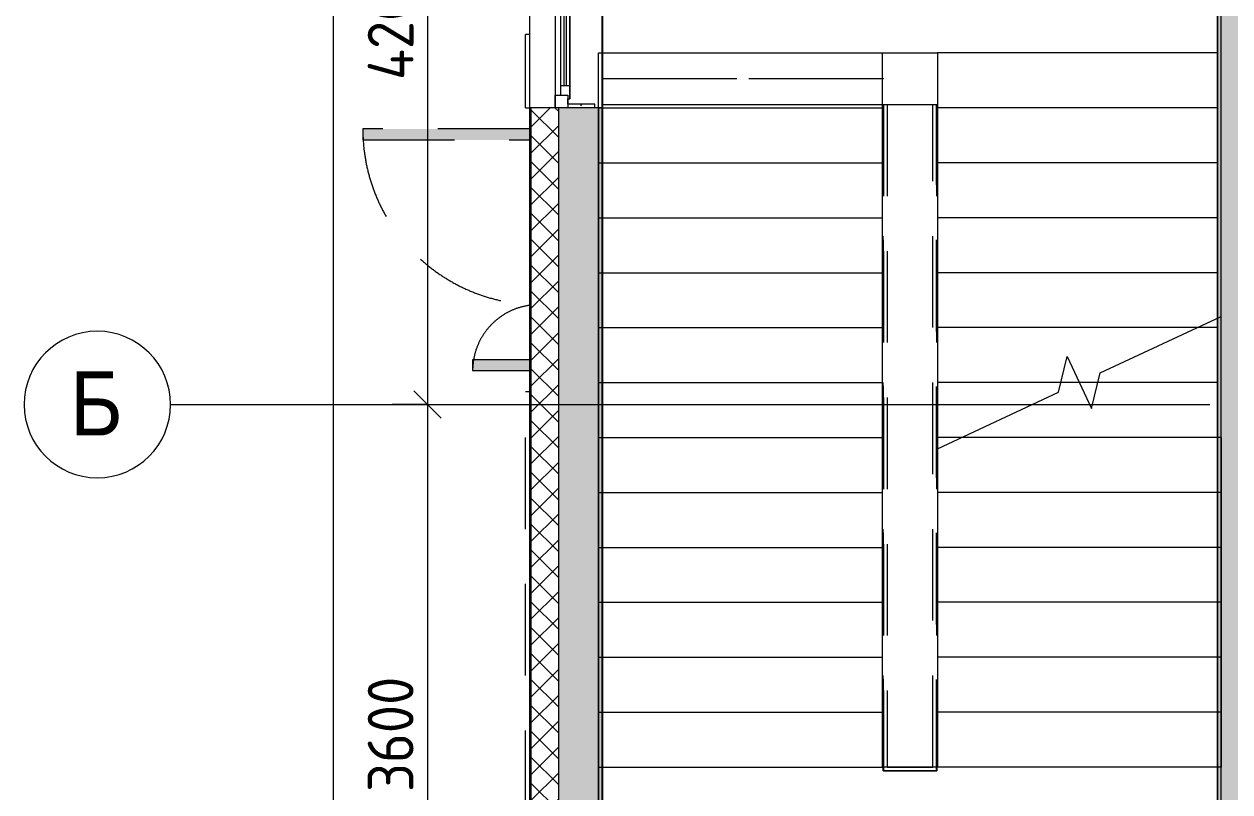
# Model space of a CAD drawing. Header units: millimetres. Extents: x -6228 to 198016, y -8553 to 29000.
# Drawn here: x 132551 to 139135, y 1485 to 5678 of the extents above; entities that cross this region are included whole.
import ezdxf

# ---------------------------------------------------------------- set-up
doc = ezdxf.new("R2010")
doc.units = ezdxf.units.MM
doc.linetypes.add('200_ШТРИХ__ш1_п0_6_', pattern=[800, 500, -300])
doc.linetypes.add('Осевая', pattern=[15875, 3175, -2381.25, 7937.5, -2381.25])
for name, color, linetype, lineweight in [('A-ANNO-DIMS', 7, 'Continuous', 9), ('A-ANNO-DIMS-100', 7, 'Continuous', 9), ('A-DETL-MBND-1', 7, '200_ШТРИХ__ш1_п0_6_', 9), ('A-GLAZ-2', 7, 'Continuous', 9), ('A-WALL-1', 7, 'Continuous', 9), ('A-WALL-4', 7, 'Continuous', 13), ('I-WALL-7', 7, 'Continuous', 9), ('S-STRS-2', 7, 'Continuous', 9), ('S-STRS-MBND-2', 7, 'Continuous', 9), ('Оси', 7, 'Continuous', 9), ('Оси-1', 7, 'Continuous', 20), ('Оси-2', 7, 'Осевая', 9)]:
    doc.layers.add(name, color=color, linetype=linetype, lineweight=lineweight)
doc.layers.add('A-FLOR-3', color=7, linetype='Continuous', lineweight=9, true_color=0xaaaaaa)
doc.layers.add('I-WALL-9', color=9, linetype='Continuous', lineweight=9, true_color=0x808080)
doc.styles.add('Arial_1', font='arial.ttf', dxfattribs={"width": 0.9, "height": 350})
doc.styles.add('ISOCPEUR_1', font='isocpeur.ttf', dxfattribs={"width": 0.9, "height": 250})
doc.dimstyles.new('ISO-2_5_0_9К_БОЛЬШОЙ', dxfattribs={"dimscale": 304.8, "dimtxt": 248.995294, "dimasz": 0.492126, "dimexe": 0.393701, "dimexo": 0.984252, "dimgap": 0, "dimtad": 1, "dimdec": 0, "dimrnd": 10, "dimzin": 0, "dimdsep": 46, "dimtxsty": 'ISOCPEUR_1', "dimblk1": 'OBLIQUE', "dimblk2": 'OBLIQUE', "dimsah": 1, "dimcen": 0.09, "dimdle": 0.393701, "dimazin": 0, "dimtfac": 1, "dimtdec": 4, "dimtix": 1, "dimtmove": 0, "dimatfit": 3, "dimfxl": 1, "dimtvp": 1, "dimtolj": 1, "dimtzin": 0, "dimarcsym": 2})
doc.dimstyles.new('ISO-2_5_0_9К_БОЛЬШОЙ_1', dxfattribs={"dimscale": 304.8, "dimtxt": 248.995294, "dimasz": 0.492126, "dimexe": 0.393701, "dimexo": 0.984252, "dimgap": 0, "dimtad": 1, "dimdec": 0, "dimrnd": 10, "dimzin": 0, "dimdsep": 46, "dimtxsty": 'ISOCPEUR_1', "dimblk1": 'OBLIQUE', "dimblk2": 'OBLIQUE', "dimsah": 1, "dimcen": 0.09, "dimdle": 0.393701, "dimazin": 0, "dimtfac": 1, "dimtdec": 4, "dimtix": 1, "dimtmove": 2, "dimatfit": 3, "dimfxl": 1, "dimtvp": 1, "dimtolj": 1, "dimtzin": 0, "dimarcsym": 2})
pattern_1 = [(45, (135578.19, 0), (-57.0246, 57.0246), []), (45, (135635.21, 0), (-57.0246, 57.0246), [100.806, -20.161, 3.353, -16.808])]
pattern_2 = [(0, (135578.187, 0), (121.92, 30.48), [10.058, -81.382, 10.058, -81.382, -487.68]), (0, (135578.187, 0), (121.92, 30.48), [-182.88, 10.058, -172.822, 10.058, -81.382, -213.36]), (0, (135578.187, 0), (121.92, 30.48), [-457.2, 10.058, -50.902, 10.058, -142.342]), (120, (135623.907, 15.24), (-87.35645, 90.34582), [10.058, -81.382, 10.058, -81.382, -487.68]), (120, (135623.907, 15.24), (-87.35645, 90.34582), [-182.88, 10.058, -172.822, 10.058, -81.382, -213.36]), (120, (135623.907, 15.24), (-87.35645, 90.34582), [-457.2, 10.058, -50.902, 10.058, -142.342]), (240, (135639.147, 76.2), (-34.56355, -120.82582), [10.058, -81.382, 10.058, -81.382, -487.68]), (240, (135639.147, 76.2), (-34.56355, -120.82582), [-182.88, 10.058, -172.822, 10.058, -81.382, -213.36]), (240, (135639.147, 76.2), (-34.56355, -120.82582), [-457.2, 10.058, -50.902, 10.058, -142.342])]

# ---------------------------------------------------------------- blocks, each defined once
blk = doc.blocks.new('120_Окно_СКБ_2Ст - 120_Окно_СКБ_2Ст 2100х2400 _мал створка справа_-22446225-План зашивки приборов отопления в осях 2 этажа 1-12')
at = {"layer": 'A-GLAZ-2'}
for p, q in [((-1050, -127), (-1050, -57)), ((-1050, -57), (-980, -57)), ((1050, -57), (-1050, -57)), ((-980, -57), (-980, -127)), ((150, -127), (150, -57)), ((150, -57), (220, -57)), ((220, -57), (220, -127)), ((980, -127), (980, -57)), ((980, -57), (1050, -57)), ((1050, -57), (1050, -127)), ((-980, -127), (-1050, -127)), ((-1030, -127), (-1000, -127)), ((-980, -127), (-1000, -127)), ((-1000, -127), (-1000, -137)), ((150, -87), (-980, -87)), ((-980, -87), (-980, -127)), ((-930, -137), (-930, -87)), ((-930, -107), (100, -107)), ((100, -117), (-930, -117)), ((100, -137), (100, -87)), ((150, -127), (150, -87)), ((220, -127), (150, -127)), ((170, -127), (150, -127)), ((170, -127), (200, -127)), ((170, -137), (170, -127)), ((220, -127), (200, -127)), ((200, -127), (200, -137)), ((980, -87), (220, -87)), ((220, -87), (220, -127)), ((270, -137), (270, -87)), ((270, -107), (930, -107)), ((930, -117), (270, -117)), ((930, -137), (930, -87)), ((980, -127), (980, -87)), ((1050, -127), (980, -127)), ((1000, -127), (980, -127)), ((1000, -127), (1030, -127)), ((1000, -137), (1000, -127)), ((-1000, -137), (170, -137)), ((170, -137), (-1000, -137)), ((200, -137), (1000, -137)), ((1000, -137), (200, -137))]:
    blk.add_line(p, q, dxfattribs=at)
blk = doc.blocks.new('110_Дверь_СКБ_2Ст_Наружная - ДН-3_л__ Двухстворчатая 1200 х3200 из подвала EI30-23666533-План зашивки приборов отопления в осях 2 этажа 1-12')
at = {"layer": 'A-DETL-MBND-1'}
for points in [[(619.5, 79), (679.5, 79), (679.5, 989), (619.5, 989)], [(-640.5, 389), (-640.5, 79), (-580.5, 79), (-580.5, 389)]]:
    blk.add_hatch(color=256, dxfattribs=at).paths.add_polyline_path(points)
for p, q in [((679.5, 989), (619.5, 989)), ((619.5, 989), (619.5, 79)), ((679.5, 79), (679.5, 989)), ((-640.5, 389), (-640.5, 79)), ((-580.5, 389), (-640.5, 389)), ((-580.5, 79), (-580.5, 389))]:
    blk.add_line(p, q, dxfattribs=at)
for centre, radius, start, end in [((679.5, 29), 960, 90, 177.0073), ((-640.5, 29), 360, 8.02493, 90)]:
    blk.add_arc(centre, radius, start, end, dxfattribs=at)
blk = doc.blocks.new('Ось сетки - D8-29747960-План зашивки приборов отопления в осях 2 этажа 1-12')
at = {"layer": 'Оси-1'}
for start, end in [(360, 180), (180, 360)]:
    blk.add_arc((0, 0), 4, start, end, dxfattribs=at)
blk = doc.blocks.new('DIMBLOCK13-План зашивки приборов отопления в осях 2 этажа 1-12')
at = {"layer": 'A-ANNO-DIMS-100', "lineweight": 20}
for p, q in [((134237.7, 27000), (134162.7, 27075)), ((134237.7, 27000), (134312.7, 26925)), ((134237.7, 0), (134162.7, 75)), ((134237.7, 0), (134312.7, -75))]:
    blk.add_line(p, q, dxfattribs=at)
at = {"layer": 'A-ANNO-DIMS-100'}
for p, q in [((134237.7, 27120), (134237.7, -120)), ((134043.8, 27000), (134357.7, 27000)), ((134237.7, 27000), (134043.8, 27000)), ((134043.8, 0), (134357.7, 0)), ((134237.7, 0), (134043.8, 0))]:
    blk.add_line(p, q, dxfattribs=at)
at = {"layer": 'A-ANNO-DIMS-100', "color": 0, "insert": (133911.1, 13572), "char_height": 250, "width": 948.097, "attachment_point": 1, "rotation": 90, "line_spacing_factor": 1.149209, "style": 'ISOCPEUR_1'}
blk.add_mtext('27000', dxfattribs=at)
blk = doc.blocks.new('_Oblique')
at = {"color": 0, "linetype": 'ByBlock', "lineweight": -2}
blk.add_line((-0.5, -0.5), (0.5, 0.5), dxfattribs=at)
blk = doc.blocks.new('DIMBLOCK36-План зашивки приборов отопления в осях 2 этажа 1-12')
at = {"layer": 'A-ANNO-DIMS-100', "lineweight": 20}
for p, q in [((134753.8, 7800), (134678.8, 7875)), ((134753.8, 7800), (134828.8, 7725)), ((134753.8, 3600), (134678.8, 3675)), ((134753.8, 3600), (134828.8, 3525))]:
    blk.add_line(p, q, dxfattribs=at)
at = {"layer": 'A-ANNO-DIMS-100'}
for p, q in [((134559.9, 7800), (134873.8, 7800)), ((134753.8, 7800), (134559.9, 7800)), ((134753.8, 7800), (134753.8, 3600)), ((134559.9, 3600), (134873.8, 3600)), ((134753.8, 3600), (134559.9, 3600))]:
    blk.add_line(p, q, dxfattribs=at)
at = {"layer": 'A-ANNO-DIMS-100', "color": 0, "insert": (134427.2, 5372), "char_height": 250, "width": 787.208, "attachment_point": 1, "rotation": 90, "line_spacing_factor": 1.149209, "style": 'ISOCPEUR_1'}
blk.add_mtext('4200', dxfattribs=at)
blk = doc.blocks.new('DIMBLOCK37-План зашивки приборов отопления в осях 2 этажа 1-12')
at = {"layer": 'A-ANNO-DIMS-100', "lineweight": 20}
for p, q in [((134753.8, 3600), (134678.8, 3675)), ((134753.8, 3600), (134828.8, 3525)), ((134753.8, 0), (134678.8, 75)), ((134753.8, 0), (134828.8, -75))]:
    blk.add_line(p, q, dxfattribs=at)
at = {"layer": 'A-ANNO-DIMS-100'}
for p, q in [((134559.9, 3600), (134873.8, 3600)), ((134753.8, 3600), (134559.9, 3600)), ((134753.8, 3600), (134753.8, -120)), ((134559.9, 0), (134873.8, 0)), ((134753.8, 0), (134559.9, 0))]:
    blk.add_line(p, q, dxfattribs=at)
at = {"layer": 'A-ANNO-DIMS-100', "color": 0, "insert": (134427.2, 1484), "char_height": 250, "width": 758.478, "attachment_point": 1, "rotation": 90, "line_spacing_factor": 1.149209, "style": 'ISOCPEUR_1'}
blk.add_mtext('3600', dxfattribs=at)

msp = doc.modelspace()

# ---------------------------------------------------------------- hatches: boundary and pattern name
at = {"layer": 'A-WALL-1'}
h = msp.add_hatch(dxfattribs=at)
h.set_pattern_fill('FP_152', color=256, style=0, pattern_type=2)
h.set_pattern_definition([(45, (135578.19, 0), (-70.7107, 70.7107), []), (135, (135578.19, 0), (-70.7107, -70.7107), [])])
h.paths.add_polyline_path([(135381.9, -100), (135468.2, -100), (135468.2, 5220), (135318.2, 5220), (135318.2, -100)])
h.paths.add_polyline_path([(135318.2, 7320), (135468.2, 7320), (135468.2, 8520), (135318.2, 8520), (135318.2, 7511)])
h.paths.add_polyline_path([(135381.9, 10620), (135468.2, 10620), (135468.2, 11520), (135318.2, 11520), (135318.2, 10620)])
h.paths.add_polyline_path([(135381.9, 13120), (135468.2, 13120), (135468.2, 15350), (135318.2, 15350), (135318.2, 13120)])
at = {"layer": 'I-WALL-7'}
h = msp.add_hatch(dxfattribs=at)
h.set_pattern_fill('FP_153', color=256, style=0, pattern_type=2)
h.set_pattern_definition(pattern_1)
h.paths.add_polyline_path([(135688.2, -100), (135688.2, 5220), (135468.2, 5220), (135468.2, -100)])
h.paths.add_polyline_path([(135688.2, 7320), (135688.2, 7900), (135468.2, 7900), (135468.2, 7320)])
h = msp.add_hatch(dxfattribs=at)
h.set_pattern_fill('FP_153', color=256, style=0, pattern_type=2)
h.set_pattern_definition(pattern_1)
h.paths.add_polyline_path([(139088.2, -100), (139308.2, -100), (139308.2, 7900), (139088.2, 7900), (139088.2, -76.2)])
at = {"layer": 'I-WALL-9'}
h = msp.add_hatch(dxfattribs=at)
h.set_pattern_fill('FP_219', color=256, style=0, pattern_type=2)
h.set_pattern_definition(pattern_2)
h.paths.add_polyline_path([(135708.2, 120), (135708.2, 5220), (135688.2, 5220), (135688.2, 120)])
h.paths.add_polyline_path([(135708.2, 7320), (135708.2, 7660), (135688.2, 7660), (135688.2, 7320)])
h = msp.add_hatch(dxfattribs=at)
h.set_pattern_fill('FP_219', color=256, style=0, pattern_type=2)
h.set_pattern_definition(pattern_2)
h.paths.add_polyline_path([(139088.2, 120), (139088.2, 7660), (139068.2, 7659), (139068.2, 120)])
h = msp.add_hatch(dxfattribs=at)
h.set_pattern_fill('FP_219', color=256, style=0, pattern_type=2)
h.set_pattern_definition(pattern_2)
h.paths.add_polyline_path([(135668.2, 5220), (135668.2, 5240), (135520.2, 5240), (135520.2, 5220)])

# ---------------------------------------------------------------- linework, layer by layer
at = {"layer": 'A-DETL-MBND-1'}
for p, q in [((135310.2, 5620), (135288.2, 5620)), ((135288.2, 5220), (135288.2, 5620)), ((135708.2, 5380), (137243.2, 5380)), ((137243.2, 5379), (135708.2, 5379)), ((137243.2, 5379), (137243.2, 5380)), ((135288.2, 5220), (135310.2, 5220)), ((137242.2, 1620), (137242.2, 5237.9)), ((137242.2, 1599), (137242.2, 5237.9)), ((137243.2, 1600), (137243.2, 5237.9)), ((137243.2, 5237.9), (137243.2, 1600)), ((137263.2, 5237.9), (137263.2, 1620)), ((137513.2, 1620), (137513.2, 5237.9)), ((137533.2, 5237.9), (137533.2, 1599)), ((137533.2, 1599), (137533.2, 5237.9)), ((137534.2, 5237.9), (137534.2, 1620)), ((137534.2, 5237.9), (137534.2, 1599)), ((135310.2, 3670), (135288.2, 3670)), ((135288.2, -280), (135288.2, 3670)), ((137238.2, 3435), (137243.2, 3435)), ((137534.2, 1599), (137242.2, 1599)), ((137533.2, 1600), (137243.2, 1600)), ((137243.2, 1600), (137533.2, 1600)), ((137263.2, 1620), (137513.2, 1620))]:
    msp.add_line(p, q, dxfattribs=at)
at = {"layer": 'A-FLOR-3'}
for p, q in [((135708.2, 5520), (137538.2, 5520)), ((135708.2, 5237.9), (137538.2, 5237.9))]:
    msp.add_line(p, q, dxfattribs=at)
at = {"layer": 'A-WALL-1'}
for p, q in [((135310.2, 15358), (135310.2, -258)), ((135468.2, 5220), (135310.2, 5220))]:
    msp.add_line(p, q, dxfattribs=at)
at = {"layer": 'A-WALL-4'}
for p, q in [((139088.2, 120), (139088.2, 7680)), ((135315.2, 5220), (135315.2, -253)), ((135318.2, 5220), (135318.2, -250)), ((135468.2, 5220), (135468.2, -100)), ((135688.2, 5220), (135688.2, 120))]:
    msp.add_line(p, q, dxfattribs=at)
at = {"layer": 'I-WALL-7'}
for p, q in [((135709.2, 7659), (135709.2, 141)), ((139067.2, 7659), (139067.2, 535)), ((139068.2, 141), (139068.2, 7659)), ((135708.2, 120), (135708.2, 7320)), ((135708.2, 7320), (135708.2, 140)), ((135709.2, 5281.3), (135708.2, 5281.3)), ((139068.2, 5287), (139067.2, 5287)), ((139067.2, 5284.7), (139068.2, 5284.7)), ((135708.2, 5220), (135468.2, 5220)), ((135520.2, 5241), (135520.2, 5220)), ((135668.2, 5241), (135520.2, 5241)), ((135668.2, 5240), (135520.2, 5240)), ((135668.2, 5220), (135668.2, 5241)), ((135709.2, 5220), (135708.2, 5220)), ((139067.2, 2990), (139068.2, 2990)), ((139068.2, 2981.2), (139067.2, 2981.2)), ((139068.2, 1975), (139067.2, 1975)), ((139067.2, 1962), (139068.2, 1962))]:
    msp.add_line(p, q, dxfattribs=at)
at = {"layer": 'S-STRS-2'}
for p, q in [((135708.2, 5520), (137238.2, 5520)), ((139068.2, 5520), (137538.2, 5520)), ((137538.2, 5520), (137538.2, 5220)), ((139068.2, 5520), (137538.2, 5520)), ((135708.2, 5220), (137238.2, 5220)), ((135708.2, 5220), (137238.2, 5220)), ((137238.2, 5220), (137238.2, 5237.9)), ((137238.2, 4920), (137238.2, 5220)), ((137538.2, 5220), (137538.2, 4920)), ((139068.2, 5220), (137538.2, 5220)), ((139068.2, 5220), (137538.2, 5220)), ((135708.2, 4920), (137238.2, 4920)), ((135708.2, 4920), (137238.2, 4920)), ((137238.2, 4620), (137238.2, 4920)), ((137538.2, 4920), (137538.2, 4620)), ((139068.2, 4920), (137538.2, 4920)), ((139068.2, 4920), (137538.2, 4920)), ((135708.2, 4620), (137238.2, 4620)), ((135708.2, 4620), (137238.2, 4620)), ((137238.2, 4320), (137238.2, 4620)), ((137538.2, 4620), (137538.2, 4320)), ((139068.2, 4620), (137538.2, 4620)), ((139068.2, 4620), (137538.2, 4620)), ((135708.2, 4320), (137238.2, 4320)), ((135708.2, 4320), (137238.2, 4320)), ((137238.2, 4020), (137238.2, 4320)), ((137538.2, 4320), (137538.2, 4020)), ((139068.2, 4320), (137538.2, 4320)), ((139068.2, 4320), (137538.2, 4320)), ((135708.2, 4020), (137238.2, 4020)), ((135708.2, 4020), (137238.2, 4020)), ((137238.2, 3720), (137238.2, 4020)), ((137538.2, 4020), (137538.2, 3720)), ((138956.5, 4020), (137538.2, 4020)), ((138956.5, 4020), (137538.2, 4020)), ((139068.2, 4020), (138956.5, 4020)), ((139068.2, 4020), (138956.5, 4020)), ((135708.2, 3720), (137238.2, 3720)), ((135708.2, 3720), (137238.2, 3720)), ((137238.2, 3420), (137238.2, 3720)), ((137538.2, 3720), (137538.2, 3420)), ((138212.7, 3720), (137538.2, 3720)), ((138212.7, 3720), (137538.2, 3720)), ((138313.2, 3720), (138212.7, 3720)), ((138313.2, 3720), (138212.7, 3720)), ((138413.6, 3720), (138313.2, 3720)), ((138413.6, 3720), (138313.2, 3720)), ((139068.2, 3720), (138413.6, 3720)), ((139068.2, 3720), (138413.6, 3720)), ((135708.2, 3420), (137238.2, 3420)), ((135708.2, 3420), (137238.2, 3420)), ((137238.2, 3120), (137238.2, 3420)), ((137538.2, 3420), (137538.2, 3358.6)), ((137669.8, 3420), (137538.2, 3420)), ((137669.8, 3420), (137538.2, 3420)), ((137538.2, 3358.6), (137538.2, 3120)), ((139068.2, 3420), (137669.8, 3420)), ((139068.2, 3420), (137669.8, 3420)), ((135708.2, 3120), (137238.2, 3120)), ((135708.2, 3120), (137238.2, 3120)), ((137238.2, 2820), (137238.2, 3120)), ((137538.2, 3120), (137538.2, 2820)), ((139068.2, 3120), (137538.2, 3120)), ((139068.2, 3120), (137538.2, 3120)), ((135708.2, 2820), (137238.2, 2820)), ((135708.2, 2820), (137238.2, 2820)), ((137238.2, 2520), (137238.2, 2820)), ((137538.2, 2820), (137538.2, 2520)), ((139068.2, 2820), (137538.2, 2820)), ((139068.2, 2820), (137538.2, 2820)), ((135708.2, 2520), (137238.2, 2520)), ((135708.2, 2520), (137238.2, 2520)), ((137238.2, 2220), (137238.2, 2520)), ((137538.2, 2520), (137538.2, 2220)), ((139068.2, 2520), (137538.2, 2520)), ((139068.2, 2520), (137538.2, 2520)), ((135708.2, 2220), (137238.2, 2220)), ((135708.2, 2220), (137238.2, 2220)), ((137238.2, 1920), (137238.2, 2220)), ((137538.2, 2220), (137538.2, 1920)), ((139068.2, 2220), (137538.2, 2220)), ((139068.2, 2220), (137538.2, 2220)), ((135708.2, 1920), (137238.2, 1920)), ((135708.2, 1920), (137238.2, 1920)), ((137238.2, 1620), (137238.2, 1920)), ((137538.2, 1920), (137538.2, 1620)), ((139068.2, 1920), (137538.2, 1920)), ((139068.2, 1920), (137538.2, 1920)), ((135708.2, 1620), (137238.2, 1620)), ((135708.2, 1620), (137238.2, 1620)), ((137243.2, 1620), (137238.2, 1620)), ((137538.2, 1620), (137533.2, 1620)), ((139068.2, 1620), (137538.2, 1620)), ((139068.2, 1620), (137538.2, 1620))]:
    msp.add_line(p, q, dxfattribs=at)
at = {"layer": 'S-STRS-MBND-2'}
for p, q in [((135688.2, 5520), (137238.2, 5520)), ((135688.2, 1620), (135688.2, 5520)), ((137238.2, 1620), (137238.2, 5520)), ((135688.2, 5220), (137238.2, 5220)), ((135688.2, 5220), (137238.2, 5220)), ((135688.2, 4920), (137238.2, 4920)), ((135688.2, 4920), (137238.2, 4920)), ((135688.2, 4620), (137238.2, 4620)), ((135688.2, 4620), (137238.2, 4620)), ((135688.2, 4320), (137238.2, 4320)), ((135688.2, 4320), (137238.2, 4320)), ((135688.2, 4020), (137238.2, 4020)), ((135688.2, 4020), (137238.2, 4020)), ((138426.5, 3772.8), (139088.2, 4081.4)), ((139068.2, 4020), (138956.5, 4020)), ((139068.2, 4020), (138956.5, 4020)), ((138199.9, 3667.2), (138247.2, 3861.6)), ((138247.2, 3861.6), (138379.2, 3578.4)), ((138379.2, 3578.4), (138426.5, 3772.8)), ((135688.2, 3720), (137238.2, 3720)), ((135688.2, 3720), (137238.2, 3720)), ((138313.2, 3720), (138212.7, 3720)), ((138313.2, 3720), (138212.7, 3720)), ((139068.2, 3720), (138413.6, 3720)), ((139068.2, 3720), (138413.6, 3720)), ((137538.2, 3358.6), (138199.9, 3667.2)), ((135688.2, 3420), (137238.2, 3420)), ((135688.2, 3420), (137238.2, 3420)), ((137538.2, 3358.6), (137538.2, 1620)), ((139088.2, 3420), (137669.8, 3420)), ((139088.2, 3420), (137669.8, 3420)), ((139088.2, 3420), (139088.2, 1620)), ((135688.2, 3120), (137238.2, 3120)), ((135688.2, 3120), (137238.2, 3120)), ((139088.2, 3120), (137538.2, 3120)), ((139088.2, 3120), (137538.2, 3120)), ((135688.2, 2820), (137238.2, 2820)), ((135688.2, 2820), (137238.2, 2820)), ((139088.2, 2820), (137538.2, 2820)), ((139088.2, 2820), (137538.2, 2820)), ((135688.2, 2520), (137238.2, 2520)), ((135688.2, 2520), (137238.2, 2520)), ((139088.2, 2520), (137538.2, 2520)), ((139088.2, 2520), (137538.2, 2520)), ((135688.2, 2220), (137238.2, 2220)), ((135688.2, 2220), (137238.2, 2220)), ((139088.2, 2220), (137538.2, 2220)), ((139088.2, 2220), (137538.2, 2220)), ((135688.2, 1920), (137238.2, 1920)), ((135688.2, 1920), (137238.2, 1920)), ((139088.2, 1920), (137538.2, 1920)), ((139088.2, 1920), (137538.2, 1920)), ((135688.2, 1620), (135688.2, 120)), ((135688.2, 1620), (137238.2, 1620)), ((135688.2, 1620), (137238.2, 1620)), ((137538.2, 1620), (137238.2, 1620)), ((139088.2, 1620), (137538.2, 1620)), ((139088.2, 1620), (137538.2, 1620)), ((139088.2, 120), (139088.2, 1620))]:
    msp.add_line(p, q, dxfattribs=at)
at = {"layer": 'Оси'}
msp.add_line((133350.6, 3600), (135850.6, 3600), dxfattribs=at)
at = {"layer": 'Оси-2'}
for p, q in [((135688.2, 593.7), (135688.2, 12880)), ((135850.6, 3600), (171568.2, 3600))]:
    msp.add_line(p, q, dxfattribs=at)

# ---------------------------------------------------------------- block references
at = {"layer": 'A-DETL-MBND-1', "rotation": 89.99999999999991}
msp.add_blockref('110_Дверь_СКБ_2Ст_Наружная - ДН-3_л__ Двухстворчатая 1200 х3200 из подвала EI30-23666533-План зашивки приборов отопления в осях 2 этажа 1-12', (135389.2, 4425.5), dxfattribs=at)
at = {"layer": 'A-GLAZ-2', "rotation": 89.99999999999993}
msp.add_blockref('120_Окно_СКБ_2Ст - 120_Окно_СКБ_2Ст 2100х2400 _мал створка справа_-22446225-План зашивки приборов отопления в осях 2 этажа 1-12', (135393.2, 6270), dxfattribs=at)
at = {"layer": 'Оси-1', "xscale": 99.99999999999993, "yscale": 99.99999999999993, "zscale": 99.99999999999993, "rotation": 269.9999999999994}
msp.add_blockref('Ось сетки - D8-29747960-План зашивки приборов отопления в осях 2 этажа 1-12', (132950.6, 3600), dxfattribs=at)

# ---------------------------------------------------------------- texts
at = {"layer": 'Оси', "insert": (132801, 3781), "char_height": 350, "width": 353.544, "attachment_point": 1, "style": 'Arial_1'}
msp.add_mtext('\\fArial|b0|i0|c204|p34|;\\W.9;Б', dxfattribs=at)

# ---------------------------------------------------------------- dimensions: what is measured, and where the dimension line sits
at = {"layer": 'A-ANNO-DIMS'}
dim = msp.add_linear_dim(base=(134237.7, 0), p1=(134343.8, 27000), p2=(134343.8, 0), angle=90, dimstyle='ISO-2_5_0_9К_БОЛЬШОЙ_1', override={"dimpost": '<>', "dimfxl": 26999.999823}, dxfattribs=at)
dim.commit()
dim.dimension.update_dxf_attribs({"geometry": 'DIMBLOCK13-План зашивки приборов отопления в осях 2 этажа 1-12', "text_midpoint": (134077.7, 14046), "dimtype": 160, "text_rotation": 90})
for base, p1, p2, override, picture, middle in [((134753.8, 3600), (134859.9, 7800), (134859.9, 3600), {"dimpost": '<>', "dimfxl": 4200}, 'DIMBLOCK36-План зашивки приборов отопления в осях 2 этажа 1-12', (134628.8, 5700)), ((134753.8, 0), (134859.9, 3600), (134859.9, 0), {"dimpost": '<>', "dimfxl": 3600}, 'DIMBLOCK37-План зашивки приборов отопления в осях 2 этажа 1-12', (134628.8, 1800))]:
    dim = msp.add_linear_dim(base=base, p1=p1, p2=p2, angle=90, dimstyle='ISO-2_5_0_9К_БОЛЬШОЙ', override=override, dxfattribs=at)
    dim.commit()
    dim.dimension.update_dxf_attribs({"geometry": picture, "text_midpoint": middle})

doc.saveas('drawing.dxf')
